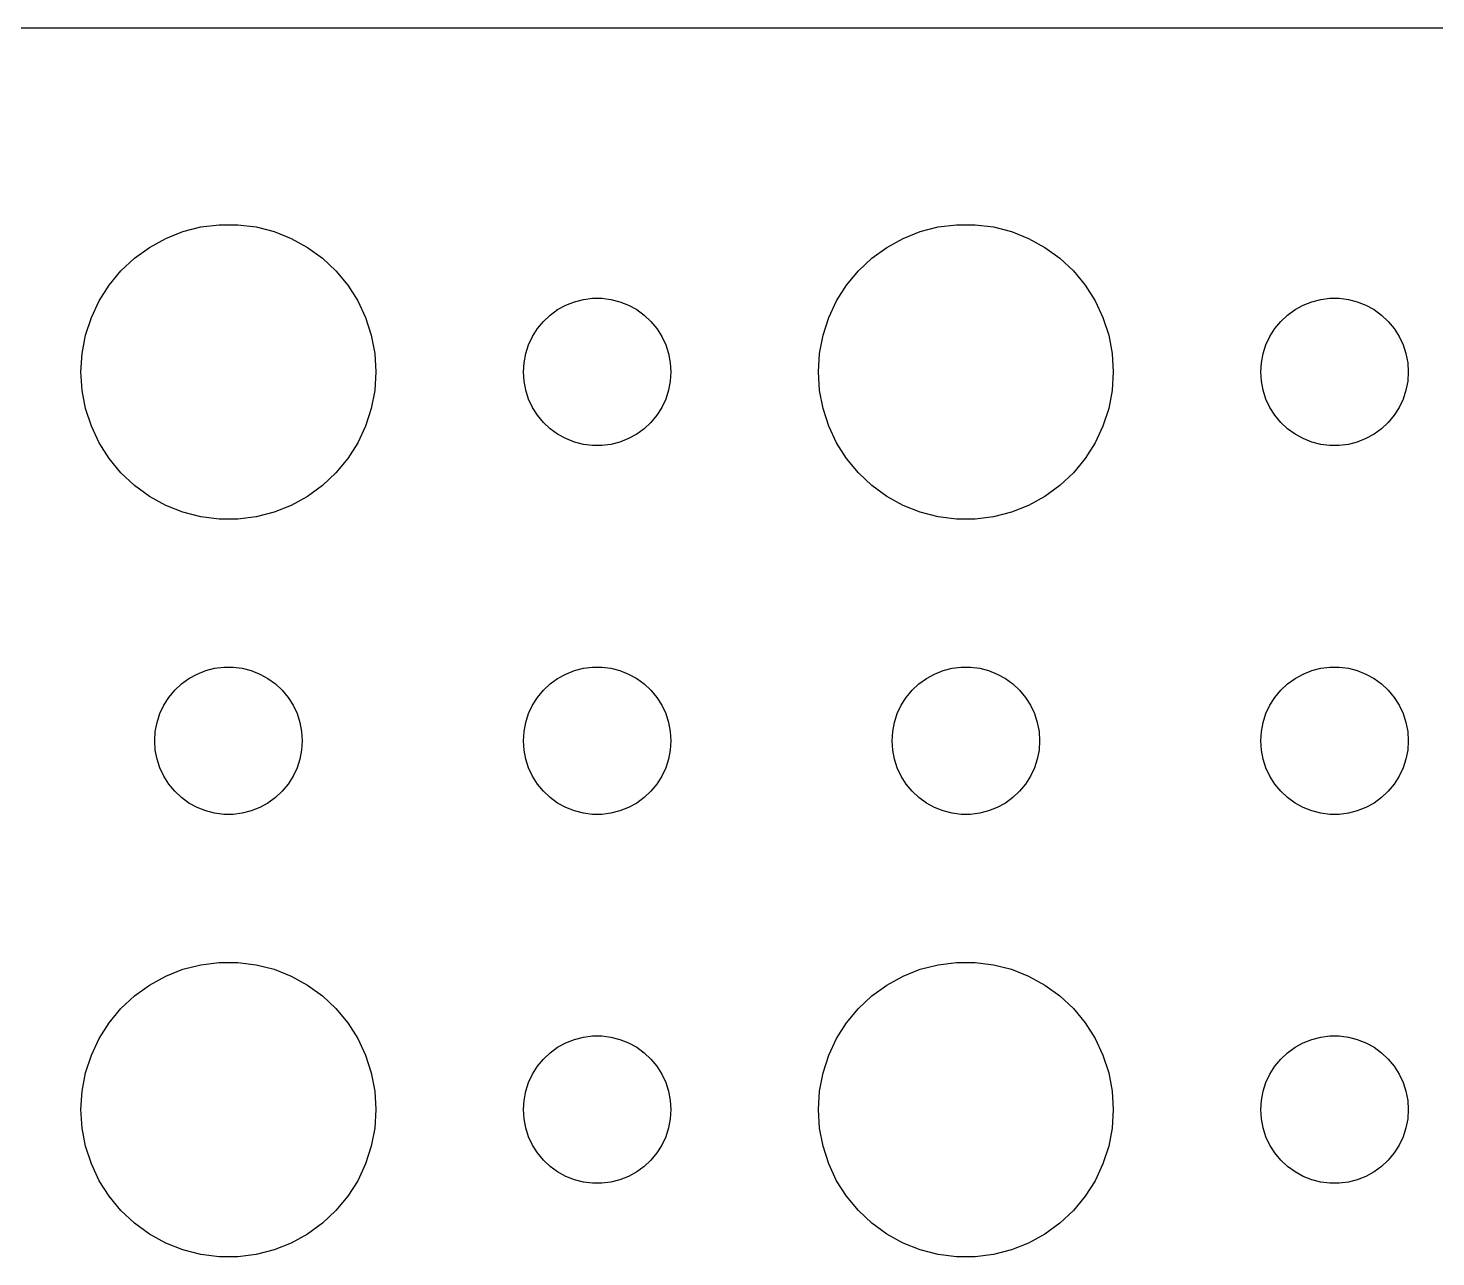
# Model space of a CAD drawing. Header units: metres. Extents: x -104 to 104, y -104 to 104.
# Drawn here: x 48.42 to 77.06, y 79.51 to 104.49 of the extents above; entities that cross this region are included whole.
import ezdxf

# ---------------------------------------------------------------- set-up
doc = ezdxf.new("R2010")
doc.units = ezdxf.units.M

msp = doc.modelspace()

# ---------------------------------------------------------------- linework, layer by layer
for p, q in [((99.8139, 104.49), (-99.8139, 104.49)), ((51.2227, 100.214), (51.5729, 100.353)), ((51.5729, 100.353), (51.9379, 100.447)), ((51.9379, 100.447), (52.3116, 100.494)), ((52.3116, 100.494), (52.6884, 100.494)), ((52.6884, 100.494), (53.0621, 100.447)), ((53.0621, 100.447), (53.427, 100.353)), ((53.427, 100.353), (53.7773, 100.214)), ((66.2227, 100.214), (66.573, 100.353)), ((66.573, 100.353), (66.9379, 100.447)), ((66.9379, 100.447), (67.3116, 100.494)), ((67.3116, 100.494), (67.6884, 100.494)), ((67.6884, 100.494), (68.0621, 100.447)), ((68.0621, 100.447), (68.427, 100.353)), ((68.427, 100.353), (68.7773, 100.214)), ((50.5877, 99.8115), (50.8925, 100.033)), ((50.8925, 100.033), (51.2227, 100.214)), ((53.7773, 100.214), (54.1075, 100.033)), ((54.1075, 100.033), (54.4123, 99.8115)), ((65.5877, 99.8115), (65.8925, 100.033)), ((65.8925, 100.033), (66.2227, 100.214)), ((68.7773, 100.214), (69.1075, 100.033)), ((69.1075, 100.033), (69.4123, 99.8115)), ((50.3131, 99.5536), (50.5877, 99.8115)), ((54.4123, 99.8115), (54.6869, 99.5536)), ((65.3131, 99.5536), (65.5877, 99.8115)), ((69.4123, 99.8115), (69.6869, 99.5536)), ((50.0729, 99.2634), (50.3131, 99.5536)), ((54.6869, 99.5536), (54.927, 99.2634)), ((65.073, 99.2634), (65.3131, 99.5536)), ((69.6869, 99.5536), (69.927, 99.2634)), ((49.8711, 98.9453), (50.0729, 99.2634)), ((54.927, 99.2634), (55.1289, 98.9453)), ((64.8711, 98.9453), (65.073, 99.2634)), ((69.927, 99.2634), (70.1289, 98.9453)), ((49.7107, 98.6044), (49.8711, 98.9453)), ((55.1289, 98.9453), (55.2893, 98.6044)), ((59.1963, 98.7665), (59.3613, 98.8572)), ((59.3613, 98.8572), (59.5365, 98.9266)), ((59.5365, 98.9266), (59.7189, 98.9734)), ((59.7189, 98.9734), (59.9058, 98.997)), ((59.9058, 98.997), (60.0942, 98.997)), ((60.0942, 98.997), (60.2811, 98.9734)), ((60.2811, 98.9734), (60.4635, 98.9266)), ((60.4635, 98.9266), (60.6387, 98.8572)), ((60.6387, 98.8572), (60.8037, 98.7665)), ((64.7107, 98.6044), (64.8711, 98.9453)), ((70.1289, 98.9453), (70.2893, 98.6044)), ((74.1963, 98.7665), (74.3613, 98.8572)), ((74.3613, 98.8572), (74.5365, 98.9266)), ((74.5365, 98.9266), (74.7189, 98.9734)), ((74.7189, 98.9734), (74.9058, 98.997)), ((74.9058, 98.997), (75.0942, 98.997)), ((75.0942, 98.997), (75.2811, 98.9734)), ((75.2811, 98.9734), (75.4635, 98.9266)), ((75.4635, 98.9266), (75.6387, 98.8572)), ((75.6387, 98.8572), (75.8037, 98.7665)), ((49.5942, 98.2461), (49.7107, 98.6044)), ((55.2893, 98.6044), (55.4057, 98.2461)), ((58.7865, 98.3817), (58.9065, 98.5268)), ((58.9065, 98.5268), (59.0439, 98.6558)), ((59.0439, 98.6558), (59.1963, 98.7665)), ((60.8037, 98.7665), (60.9561, 98.6558)), ((60.9561, 98.6558), (61.0934, 98.5268)), ((61.0934, 98.5268), (61.2135, 98.3817)), ((64.5943, 98.2461), (64.7107, 98.6044)), ((70.2893, 98.6044), (70.4057, 98.2461)), ((73.7865, 98.3817), (73.9065, 98.5268)), ((73.9065, 98.5268), (74.0439, 98.6558)), ((74.0439, 98.6558), (74.1963, 98.7665)), ((75.8037, 98.7665), (75.9561, 98.6558)), ((75.9561, 98.6558), (76.0934, 98.5268)), ((76.0934, 98.5268), (76.2135, 98.3817)), ((49.5237, 97.876), (49.5942, 98.2461)), ((55.4057, 98.2461), (55.4763, 97.876)), ((58.6053, 98.0522), (58.6855, 98.2226)), ((58.6855, 98.2226), (58.7865, 98.3817)), ((61.2135, 98.3817), (61.3145, 98.2226)), ((61.3145, 98.2226), (61.3947, 98.0522)), ((64.5237, 97.876), (64.5943, 98.2461)), ((70.4057, 98.2461), (70.4763, 97.876)), ((73.6053, 98.0522), (73.6855, 98.2226)), ((73.6855, 98.2226), (73.7865, 98.3817)), ((76.2135, 98.3817), (76.3145, 98.2226)), ((76.3145, 98.2226), (76.3947, 98.0522)), ((58.5471, 97.873), (58.6053, 98.0522)), ((61.3947, 98.0522), (61.4529, 97.873)), ((73.5471, 97.873), (73.6053, 98.0522)), ((76.3947, 98.0522), (76.4529, 97.873)), ((49.5, 97.5), (49.5237, 97.876)), ((55.4763, 97.876), (55.5, 97.5)), ((58.5, 97.5), (58.5118, 97.688)), ((58.5118, 97.688), (58.5471, 97.873)), ((61.4529, 97.873), (61.4882, 97.688)), ((61.4882, 97.688), (61.5, 97.5)), ((64.5, 97.5), (64.5237, 97.876)), ((70.4763, 97.876), (70.5, 97.5)), ((73.5, 97.5), (73.5118, 97.688)), ((73.5118, 97.688), (73.5471, 97.873)), ((76.4529, 97.873), (76.4882, 97.688)), ((76.4882, 97.688), (76.5, 97.5)), ((49.5237, 97.124), (49.5, 97.5)), ((55.5, 97.5), (55.4763, 97.124)), ((58.5118, 97.312), (58.5, 97.5)), ((61.5, 97.5), (61.4882, 97.312)), ((64.5237, 97.124), (64.5, 97.5)), ((70.5, 97.5), (70.4763, 97.124)), ((73.5118, 97.312), (73.5, 97.5)), ((76.5, 97.5), (76.4882, 97.312)), ((49.5942, 96.7539), (49.5237, 97.124)), ((55.4763, 97.124), (55.4057, 96.7539)), ((58.5471, 97.127), (58.5118, 97.312)), ((58.6053, 96.9478), (58.5471, 97.127)), ((61.4529, 97.127), (61.3947, 96.9478)), ((61.4882, 97.312), (61.4529, 97.127)), ((64.5943, 96.7539), (64.5237, 97.124)), ((70.4763, 97.124), (70.4057, 96.7539)), ((73.5471, 97.127), (73.5118, 97.312)), ((73.6053, 96.9478), (73.5471, 97.127)), ((76.4529, 97.127), (76.3947, 96.9478)), ((76.4882, 97.312), (76.4529, 97.127)), ((58.6855, 96.7774), (58.6053, 96.9478)), ((61.3947, 96.9478), (61.3145, 96.7774)), ((73.6855, 96.7774), (73.6053, 96.9478)), ((76.3947, 96.9478), (76.3145, 96.7774)), ((49.7107, 96.3956), (49.5942, 96.7539)), ((55.4057, 96.7539), (55.2893, 96.3956)), ((58.7865, 96.6183), (58.6855, 96.7774)), ((58.9065, 96.4732), (58.7865, 96.6183)), ((61.2135, 96.6183), (61.0934, 96.4732)), ((61.3145, 96.7774), (61.2135, 96.6183)), ((64.7107, 96.3956), (64.5943, 96.7539)), ((70.4057, 96.7539), (70.2893, 96.3956)), ((73.7865, 96.6183), (73.6855, 96.7774)), ((73.9065, 96.4732), (73.7865, 96.6183)), ((76.2135, 96.6183), (76.0934, 96.4732)), ((76.3145, 96.7774), (76.2135, 96.6183)), ((49.8711, 96.0547), (49.7107, 96.3956)), ((55.2893, 96.3956), (55.1289, 96.0547)), ((59.0439, 96.3442), (58.9065, 96.4732)), ((59.1963, 96.2335), (59.0439, 96.3442)), ((59.3613, 96.1428), (59.1963, 96.2335)), ((60.8037, 96.2335), (60.6387, 96.1428)), ((60.9561, 96.3442), (60.8037, 96.2335)), ((61.0934, 96.4732), (60.9561, 96.3442)), ((64.8711, 96.0547), (64.7107, 96.3956)), ((70.2893, 96.3956), (70.1289, 96.0547)), ((74.0439, 96.3442), (73.9065, 96.4732)), ((74.1963, 96.2335), (74.0439, 96.3442)), ((74.3613, 96.1428), (74.1963, 96.2335)), ((75.8037, 96.2335), (75.6387, 96.1428)), ((75.9561, 96.3442), (75.8037, 96.2335)), ((76.0934, 96.4732), (75.9561, 96.3442)), ((50.0729, 95.7366), (49.8711, 96.0547)), ((55.1289, 96.0547), (54.927, 95.7366)), ((59.5365, 96.0734), (59.3613, 96.1428)), ((59.7189, 96.0266), (59.5365, 96.0734)), ((59.9058, 96.003), (59.7189, 96.0266)), ((60.0942, 96.003), (59.9058, 96.003)), ((60.2811, 96.0266), (60.0942, 96.003)), ((60.4635, 96.0734), (60.2811, 96.0266)), ((60.6387, 96.1428), (60.4635, 96.0734)), ((65.073, 95.7366), (64.8711, 96.0547)), ((70.1289, 96.0547), (69.927, 95.7366)), ((74.5365, 96.0734), (74.3613, 96.1428)), ((74.7189, 96.0266), (74.5365, 96.0734)), ((74.9058, 96.003), (74.7189, 96.0266)), ((75.0942, 96.003), (74.9058, 96.003)), ((75.2811, 96.0266), (75.0942, 96.003)), ((75.4635, 96.0734), (75.2811, 96.0266)), ((75.6387, 96.1428), (75.4635, 96.0734)), ((50.3131, 95.4464), (50.0729, 95.7366)), ((54.927, 95.7366), (54.6869, 95.4464)), ((65.3131, 95.4464), (65.073, 95.7366)), ((69.927, 95.7366), (69.6869, 95.4464)), ((50.5877, 95.1885), (50.3131, 95.4464)), ((54.6869, 95.4464), (54.4123, 95.1885)), ((65.5877, 95.1885), (65.3131, 95.4464)), ((69.6869, 95.4464), (69.4123, 95.1885)), ((50.8925, 94.967), (50.5877, 95.1885)), ((54.4123, 95.1885), (54.1075, 94.967)), ((65.8925, 94.967), (65.5877, 95.1885)), ((69.4123, 95.1885), (69.1075, 94.967)), ((51.2227, 94.7855), (50.8925, 94.967)), ((51.5729, 94.6468), (51.2227, 94.7855)), ((53.7773, 94.7855), (53.427, 94.6468)), ((54.1075, 94.967), (53.7773, 94.7855)), ((66.2227, 94.7855), (65.8925, 94.967)), ((66.573, 94.6468), (66.2227, 94.7855)), ((68.7773, 94.7855), (68.427, 94.6468)), ((69.1075, 94.967), (68.7773, 94.7855)), ((51.9379, 94.5531), (51.5729, 94.6468)), ((52.3116, 94.5059), (51.9379, 94.5531)), ((52.6884, 94.5059), (52.3116, 94.5059)), ((53.0621, 94.5531), (52.6884, 94.5059)), ((53.427, 94.6468), (53.0621, 94.5531)), ((66.9379, 94.5531), (66.573, 94.6468)), ((67.3116, 94.5059), (66.9379, 94.5531)), ((67.6884, 94.5059), (67.3116, 94.5059)), ((68.0621, 94.5531), (67.6884, 94.5059)), ((68.427, 94.6468), (68.0621, 94.5531)), ((51.6963, 91.2665), (51.8613, 91.3572)), ((51.8613, 91.3572), (52.0365, 91.4266)), ((52.0365, 91.4266), (52.2189, 91.4734)), ((52.2189, 91.4734), (52.4058, 91.497)), ((52.4058, 91.497), (52.5942, 91.497)), ((52.5942, 91.497), (52.7811, 91.4734)), ((52.7811, 91.4734), (52.9635, 91.4266)), ((52.9635, 91.4266), (53.1387, 91.3572)), ((53.1387, 91.3572), (53.3037, 91.2665)), ((59.1963, 91.2665), (59.3613, 91.3572)), ((59.3613, 91.3572), (59.5365, 91.4266)), ((59.5365, 91.4266), (59.7189, 91.4734)), ((59.7189, 91.4734), (59.9058, 91.497)), ((59.9058, 91.497), (60.0942, 91.497)), ((60.0942, 91.497), (60.2811, 91.4734)), ((60.2811, 91.4734), (60.4635, 91.4266)), ((60.4635, 91.4266), (60.6387, 91.3572)), ((60.6387, 91.3572), (60.8037, 91.2665)), ((66.6963, 91.2665), (66.8613, 91.3572)), ((66.8613, 91.3572), (67.0365, 91.4266)), ((67.0365, 91.4266), (67.2189, 91.4734)), ((67.2189, 91.4734), (67.4058, 91.497)), ((67.4058, 91.497), (67.5942, 91.497)), ((67.5942, 91.497), (67.7811, 91.4734)), ((67.7811, 91.4734), (67.9635, 91.4266)), ((67.9635, 91.4266), (68.1387, 91.3572)), ((68.1387, 91.3572), (68.3037, 91.2665)), ((74.1963, 91.2665), (74.3613, 91.3572)), ((74.3613, 91.3572), (74.5365, 91.4266)), ((74.5365, 91.4266), (74.7189, 91.4734)), ((74.7189, 91.4734), (74.9058, 91.497)), ((74.9058, 91.497), (75.0942, 91.497)), ((75.0942, 91.497), (75.2811, 91.4734)), ((75.2811, 91.4734), (75.4635, 91.4266)), ((75.4635, 91.4266), (75.6387, 91.3572)), ((75.6387, 91.3572), (75.8037, 91.2665)), ((51.4065, 91.0268), (51.5439, 91.1558)), ((51.5439, 91.1558), (51.6963, 91.2665)), ((53.3037, 91.2665), (53.4561, 91.1558)), ((53.4561, 91.1558), (53.5934, 91.0268)), ((58.9065, 91.0268), (59.0439, 91.1558)), ((59.0439, 91.1558), (59.1963, 91.2665)), ((60.8037, 91.2665), (60.9561, 91.1558)), ((60.9561, 91.1558), (61.0934, 91.0268)), ((66.4065, 91.0268), (66.5439, 91.1558)), ((66.5439, 91.1558), (66.6963, 91.2665)), ((68.3037, 91.2665), (68.4561, 91.1558)), ((68.4561, 91.1558), (68.5934, 91.0268)), ((73.9065, 91.0268), (74.0439, 91.1558)), ((74.0439, 91.1558), (74.1963, 91.2665)), ((75.8037, 91.2665), (75.9561, 91.1558)), ((75.9561, 91.1558), (76.0934, 91.0268)), ((51.1855, 90.7226), (51.2865, 90.8817)), ((51.2865, 90.8817), (51.4065, 91.0268)), ((53.5934, 91.0268), (53.7135, 90.8817)), ((53.7135, 90.8817), (53.8145, 90.7226)), ((58.6855, 90.7226), (58.7865, 90.8817)), ((58.7865, 90.8817), (58.9065, 91.0268)), ((61.0934, 91.0268), (61.2135, 90.8817)), ((61.2135, 90.8817), (61.3145, 90.7226)), ((66.1855, 90.7226), (66.2865, 90.8817)), ((66.2865, 90.8817), (66.4065, 91.0268)), ((68.5934, 91.0268), (68.7135, 90.8817)), ((68.7135, 90.8817), (68.8145, 90.7226)), ((73.6855, 90.7226), (73.7865, 90.8817)), ((73.7865, 90.8817), (73.9065, 91.0268)), ((76.0934, 91.0268), (76.2135, 90.8817)), ((76.2135, 90.8817), (76.3145, 90.7226)), ((51.0471, 90.373), (51.1053, 90.5522)), ((51.1053, 90.5522), (51.1855, 90.7226)), ((53.8145, 90.7226), (53.8947, 90.5522)), ((53.8947, 90.5522), (53.9529, 90.373)), ((58.5471, 90.373), (58.6053, 90.5522)), ((58.6053, 90.5522), (58.6855, 90.7226)), ((61.3145, 90.7226), (61.3947, 90.5522)), ((61.3947, 90.5522), (61.4529, 90.373)), ((66.0471, 90.373), (66.1053, 90.5522)), ((66.1053, 90.5522), (66.1855, 90.7226)), ((68.8145, 90.7226), (68.8947, 90.5522)), ((68.8947, 90.5522), (68.9529, 90.373)), ((73.5471, 90.373), (73.6053, 90.5522)), ((73.6053, 90.5522), (73.6855, 90.7226)), ((76.3145, 90.7226), (76.3947, 90.5522)), ((76.3947, 90.5522), (76.4529, 90.373)), ((51.0118, 90.188), (51.0471, 90.373)), ((53.9529, 90.373), (53.9882, 90.188)), ((58.5118, 90.188), (58.5471, 90.373)), ((61.4529, 90.373), (61.4882, 90.188)), ((66.0118, 90.188), (66.0471, 90.373)), ((68.9529, 90.373), (68.9882, 90.188)), ((73.5118, 90.188), (73.5471, 90.373)), ((76.4529, 90.373), (76.4882, 90.188)), ((51, 90), (51.0118, 90.188)), ((51.0118, 89.812), (51, 90)), ((53.9882, 90.188), (54, 90)), ((54, 90), (53.9882, 89.812)), ((58.5, 90), (58.5118, 90.188)), ((58.5118, 89.812), (58.5, 90)), ((61.4882, 90.188), (61.5, 90)), ((61.5, 90), (61.4882, 89.812)), ((66, 90), (66.0118, 90.188)), ((66.0118, 89.812), (66, 90)), ((68.9882, 90.188), (69, 90)), ((69, 90), (68.9882, 89.812)), ((73.5, 90), (73.5118, 90.188)), ((73.5118, 89.812), (73.5, 90)), ((76.4882, 90.188), (76.5, 90)), ((76.5, 90), (76.4882, 89.812)), ((51.0471, 89.627), (51.0118, 89.812)), ((53.9882, 89.812), (53.9529, 89.627)), ((58.5471, 89.627), (58.5118, 89.812)), ((61.4882, 89.812), (61.4529, 89.627)), ((66.0471, 89.627), (66.0118, 89.812)), ((68.9882, 89.812), (68.9529, 89.627)), ((73.5471, 89.627), (73.5118, 89.812)), ((76.4882, 89.812), (76.4529, 89.627)), ((51.1053, 89.4478), (51.0471, 89.627)), ((51.1855, 89.2774), (51.1053, 89.4478)), ((53.8947, 89.4478), (53.8145, 89.2774)), ((53.9529, 89.627), (53.8947, 89.4478)), ((58.6053, 89.4478), (58.5471, 89.627)), ((58.6855, 89.2774), (58.6053, 89.4478)), ((61.3947, 89.4478), (61.3145, 89.2774)), ((61.4529, 89.627), (61.3947, 89.4478)), ((66.1053, 89.4478), (66.0471, 89.627)), ((66.1855, 89.2774), (66.1053, 89.4478)), ((68.8947, 89.4478), (68.8145, 89.2774)), ((68.9529, 89.627), (68.8947, 89.4478)), ((73.6053, 89.4478), (73.5471, 89.627)), ((73.6855, 89.2774), (73.6053, 89.4478)), ((76.3947, 89.4478), (76.3145, 89.2774)), ((76.4529, 89.627), (76.3947, 89.4478)), ((51.2865, 89.1183), (51.1855, 89.2774)), ((51.4065, 88.9732), (51.2865, 89.1183)), ((53.7135, 89.1183), (53.5934, 88.9732)), ((53.8145, 89.2774), (53.7135, 89.1183)), ((58.7865, 89.1183), (58.6855, 89.2774)), ((58.9065, 88.9732), (58.7865, 89.1183)), ((61.2135, 89.1183), (61.0934, 88.9732)), ((61.3145, 89.2774), (61.2135, 89.1183)), ((66.2865, 89.1183), (66.1855, 89.2774)), ((66.4065, 88.9732), (66.2865, 89.1183)), ((68.7135, 89.1183), (68.5934, 88.9732)), ((68.8145, 89.2774), (68.7135, 89.1183)), ((73.7865, 89.1183), (73.6855, 89.2774)), ((73.9065, 88.9732), (73.7865, 89.1183)), ((76.2135, 89.1183), (76.0934, 88.9732)), ((76.3145, 89.2774), (76.2135, 89.1183)), ((51.5439, 88.8442), (51.4065, 88.9732)), ((51.6963, 88.7335), (51.5439, 88.8442)), ((53.4561, 88.8442), (53.3037, 88.7335)), ((53.5934, 88.9732), (53.4561, 88.8442)), ((59.0439, 88.8442), (58.9065, 88.9732)), ((59.1963, 88.7335), (59.0439, 88.8442)), ((60.9561, 88.8442), (60.8037, 88.7335)), ((61.0934, 88.9732), (60.9561, 88.8442)), ((66.5439, 88.8442), (66.4065, 88.9732)), ((66.6963, 88.7335), (66.5439, 88.8442)), ((68.4561, 88.8442), (68.3037, 88.7335)), ((68.5934, 88.9732), (68.4561, 88.8442)), ((74.0439, 88.8442), (73.9065, 88.9732)), ((74.1963, 88.7335), (74.0439, 88.8442)), ((75.9561, 88.8442), (75.8037, 88.7335)), ((76.0934, 88.9732), (75.9561, 88.8442)), ((51.8613, 88.6428), (51.6963, 88.7335)), ((52.0365, 88.5734), (51.8613, 88.6428)), ((52.2189, 88.5266), (52.0365, 88.5734)), ((52.4058, 88.503), (52.2189, 88.5266)), ((52.5942, 88.503), (52.4058, 88.503)), ((52.7811, 88.5266), (52.5942, 88.503)), ((52.9635, 88.5734), (52.7811, 88.5266)), ((53.1387, 88.6428), (52.9635, 88.5734)), ((53.3037, 88.7335), (53.1387, 88.6428)), ((59.3613, 88.6428), (59.1963, 88.7335)), ((59.5365, 88.5734), (59.3613, 88.6428)), ((59.7189, 88.5266), (59.5365, 88.5734)), ((59.9058, 88.503), (59.7189, 88.5266)), ((60.0942, 88.503), (59.9058, 88.503)), ((60.2811, 88.5266), (60.0942, 88.503)), ((60.4635, 88.5734), (60.2811, 88.5266)), ((60.6387, 88.6428), (60.4635, 88.5734)), ((60.8037, 88.7335), (60.6387, 88.6428)), ((66.8613, 88.6428), (66.6963, 88.7335)), ((67.0365, 88.5734), (66.8613, 88.6428)), ((67.2189, 88.5266), (67.0365, 88.5734)), ((67.4058, 88.503), (67.2189, 88.5266)), ((67.5942, 88.503), (67.4058, 88.503)), ((67.7811, 88.5266), (67.5942, 88.503)), ((67.9635, 88.5734), (67.7811, 88.5266)), ((68.1387, 88.6428), (67.9635, 88.5734)), ((68.3037, 88.7335), (68.1387, 88.6428)), ((74.3613, 88.6428), (74.1963, 88.7335)), ((74.5365, 88.5734), (74.3613, 88.6428)), ((74.7189, 88.5266), (74.5365, 88.5734)), ((74.9058, 88.503), (74.7189, 88.5266)), ((75.0942, 88.503), (74.9058, 88.503)), ((75.2811, 88.5266), (75.0942, 88.503)), ((75.4635, 88.5734), (75.2811, 88.5266)), ((75.6387, 88.6428), (75.4635, 88.5734)), ((75.8037, 88.7335), (75.6387, 88.6428)), ((51.2227, 85.2145), (51.5729, 85.3532)), ((51.5729, 85.3532), (51.9379, 85.4469)), ((51.9379, 85.4469), (52.3116, 85.4941)), ((52.3116, 85.4941), (52.6884, 85.4941)), ((52.6884, 85.4941), (53.0621, 85.4469)), ((53.0621, 85.4469), (53.427, 85.3532)), ((53.427, 85.3532), (53.7773, 85.2145)), ((66.2227, 85.2145), (66.573, 85.3532)), ((66.573, 85.3532), (66.9379, 85.4469)), ((66.9379, 85.4469), (67.3116, 85.4941)), ((67.3116, 85.4941), (67.6884, 85.4941)), ((67.6884, 85.4941), (68.0621, 85.4469)), ((68.0621, 85.4469), (68.427, 85.3532)), ((68.427, 85.3532), (68.7773, 85.2145)), ((50.8925, 85.033), (51.2227, 85.2145)), ((53.7773, 85.2145), (54.1075, 85.033)), ((65.8925, 85.033), (66.2227, 85.2145)), ((68.7773, 85.2145), (69.1075, 85.033)), ((50.3131, 84.5536), (50.5877, 84.8115)), ((50.5877, 84.8115), (50.8925, 85.033)), ((54.1075, 85.033), (54.4123, 84.8115)), ((54.4123, 84.8115), (54.6869, 84.5536)), ((65.3131, 84.5536), (65.5877, 84.8115)), ((65.5877, 84.8115), (65.8925, 85.033)), ((69.1075, 85.033), (69.4123, 84.8115)), ((69.4123, 84.8115), (69.6869, 84.5536)), ((50.0729, 84.2634), (50.3131, 84.5536)), ((54.6869, 84.5536), (54.927, 84.2634)), ((65.073, 84.2634), (65.3131, 84.5536)), ((69.6869, 84.5536), (69.927, 84.2634)), ((49.8711, 83.9453), (50.0729, 84.2634)), ((54.927, 84.2634), (55.1289, 83.9453)), ((64.8711, 83.9453), (65.073, 84.2634)), ((69.927, 84.2634), (70.1289, 83.9453)), ((49.7107, 83.6044), (49.8711, 83.9453)), ((55.1289, 83.9453), (55.2893, 83.6044)), ((59.3613, 83.8572), (59.5365, 83.9266)), ((59.5365, 83.9266), (59.7189, 83.9734)), ((59.7189, 83.9734), (59.9058, 83.997)), ((59.9058, 83.997), (60.0942, 83.997)), ((60.0942, 83.997), (60.2811, 83.9734)), ((60.2811, 83.9734), (60.4635, 83.9266)), ((60.4635, 83.9266), (60.6387, 83.8572)), ((64.7107, 83.6044), (64.8711, 83.9453)), ((70.1289, 83.9453), (70.2893, 83.6044)), ((74.3613, 83.8572), (74.5365, 83.9266)), ((74.5365, 83.9266), (74.7189, 83.9734)), ((74.7189, 83.9734), (74.9058, 83.997)), ((74.9058, 83.997), (75.0942, 83.997)), ((75.0942, 83.997), (75.2811, 83.9734)), ((75.2811, 83.9734), (75.4635, 83.9266)), ((75.4635, 83.9266), (75.6387, 83.8572)), ((58.9065, 83.5268), (59.0439, 83.6558)), ((59.0439, 83.6558), (59.1963, 83.7665)), ((59.1963, 83.7665), (59.3613, 83.8572)), ((60.6387, 83.8572), (60.8037, 83.7665)), ((60.8037, 83.7665), (60.9561, 83.6558)), ((60.9561, 83.6558), (61.0934, 83.5268)), ((73.9065, 83.5268), (74.0439, 83.6558)), ((74.0439, 83.6558), (74.1963, 83.7665)), ((74.1963, 83.7665), (74.3613, 83.8572)), ((75.6387, 83.8572), (75.8037, 83.7665)), ((75.8037, 83.7665), (75.9561, 83.6558)), ((75.9561, 83.6558), (76.0934, 83.5268)), ((49.5942, 83.2461), (49.7107, 83.6044)), ((55.2893, 83.6044), (55.4057, 83.2461)), ((58.6855, 83.2226), (58.7865, 83.3817)), ((58.7865, 83.3817), (58.9065, 83.5268)), ((61.0934, 83.5268), (61.2135, 83.3817)), ((61.2135, 83.3817), (61.3145, 83.2226)), ((64.5943, 83.2461), (64.7107, 83.6044)), ((70.2893, 83.6044), (70.4057, 83.2461)), ((73.6855, 83.2226), (73.7865, 83.3817)), ((73.7865, 83.3817), (73.9065, 83.5268)), ((76.0934, 83.5268), (76.2135, 83.3817)), ((76.2135, 83.3817), (76.3145, 83.2226)), ((49.5237, 82.876), (49.5942, 83.2461)), ((55.4057, 83.2461), (55.4763, 82.876)), ((58.5471, 82.873), (58.6053, 83.0522)), ((58.6053, 83.0522), (58.6855, 83.2226)), ((61.3145, 83.2226), (61.3947, 83.0522)), ((61.3947, 83.0522), (61.4529, 82.873)), ((64.5237, 82.876), (64.5943, 83.2461)), ((70.4057, 83.2461), (70.4763, 82.876)), ((73.5471, 82.873), (73.6053, 83.0522)), ((73.6053, 83.0522), (73.6855, 83.2226)), ((76.3145, 83.2226), (76.3947, 83.0522)), ((76.3947, 83.0522), (76.4529, 82.873)), ((49.5, 82.5), (49.5237, 82.876)), ((55.4763, 82.876), (55.5, 82.5)), ((58.5118, 82.688), (58.5471, 82.873)), ((61.4529, 82.873), (61.4882, 82.688)), ((64.5, 82.5), (64.5237, 82.876)), ((70.4763, 82.876), (70.5, 82.5)), ((73.5118, 82.688), (73.5471, 82.873)), ((76.4529, 82.873), (76.4882, 82.688)), ((49.5237, 82.124), (49.5, 82.5)), ((55.5, 82.5), (55.4763, 82.124)), ((58.5, 82.5), (58.5118, 82.688)), ((58.5118, 82.312), (58.5, 82.5)), ((61.4882, 82.688), (61.5, 82.5)), ((61.5, 82.5), (61.4882, 82.312)), ((64.5237, 82.124), (64.5, 82.5)), ((70.5, 82.5), (70.4763, 82.124)), ((73.5, 82.5), (73.5118, 82.688)), ((73.5118, 82.312), (73.5, 82.5)), ((76.4882, 82.688), (76.5, 82.5)), ((76.5, 82.5), (76.4882, 82.312)), ((58.5471, 82.127), (58.5118, 82.312)), ((61.4882, 82.312), (61.4529, 82.127)), ((73.5471, 82.127), (73.5118, 82.312)), ((76.4882, 82.312), (76.4529, 82.127)), ((49.5942, 81.7539), (49.5237, 82.124)), ((55.4763, 82.124), (55.4057, 81.7539)), ((58.6053, 81.9478), (58.5471, 82.127)), ((58.6855, 81.7774), (58.6053, 81.9478)), ((61.3947, 81.9478), (61.3145, 81.7774)), ((61.4529, 82.127), (61.3947, 81.9478)), ((64.5943, 81.7539), (64.5237, 82.124)), ((70.4763, 82.124), (70.4057, 81.7539)), ((73.6053, 81.9478), (73.5471, 82.127)), ((73.6855, 81.7774), (73.6053, 81.9478)), ((76.3947, 81.9478), (76.3145, 81.7774)), ((76.4529, 82.127), (76.3947, 81.9478)), ((49.7107, 81.3956), (49.5942, 81.7539)), ((55.4057, 81.7539), (55.2893, 81.3956)), ((58.7865, 81.6183), (58.6855, 81.7774)), ((58.9065, 81.4732), (58.7865, 81.6183)), ((61.2135, 81.6183), (61.0934, 81.4732)), ((61.3145, 81.7774), (61.2135, 81.6183)), ((64.7107, 81.3956), (64.5943, 81.7539)), ((70.4057, 81.7539), (70.2893, 81.3956)), ((73.7865, 81.6183), (73.6855, 81.7774)), ((73.9065, 81.4732), (73.7865, 81.6183)), ((76.2135, 81.6183), (76.0934, 81.4732)), ((76.3145, 81.7774), (76.2135, 81.6183)), ((49.8711, 81.0547), (49.7107, 81.3956)), ((55.2893, 81.3956), (55.1289, 81.0547)), ((59.0439, 81.3442), (58.9065, 81.4732)), ((59.1963, 81.2335), (59.0439, 81.3442)), ((60.9561, 81.3442), (60.8037, 81.2335)), ((61.0934, 81.4732), (60.9561, 81.3442)), ((64.8711, 81.0547), (64.7107, 81.3956)), ((70.2893, 81.3956), (70.1289, 81.0547)), ((74.0439, 81.3442), (73.9065, 81.4732)), ((74.1963, 81.2335), (74.0439, 81.3442)), ((75.9561, 81.3442), (75.8037, 81.2335)), ((76.0934, 81.4732), (75.9561, 81.3442)), ((50.0729, 80.7366), (49.8711, 81.0547)), ((55.1289, 81.0547), (54.927, 80.7366)), ((59.3613, 81.1428), (59.1963, 81.2335)), ((59.5365, 81.0734), (59.3613, 81.1428)), ((59.7189, 81.0266), (59.5365, 81.0734)), ((60.4635, 81.0734), (60.2811, 81.0266)), ((60.6387, 81.1428), (60.4635, 81.0734)), ((60.8037, 81.2335), (60.6387, 81.1428)), ((65.073, 80.7366), (64.8711, 81.0547)), ((70.1289, 81.0547), (69.927, 80.7366)), ((74.3613, 81.1428), (74.1963, 81.2335)), ((74.5365, 81.0734), (74.3613, 81.1428)), ((74.7189, 81.0266), (74.5365, 81.0734)), ((75.4635, 81.0734), (75.2811, 81.0266)), ((75.6387, 81.1428), (75.4635, 81.0734)), ((75.8037, 81.2335), (75.6387, 81.1428)), ((59.9058, 81.003), (59.7189, 81.0266)), ((60.0942, 81.003), (59.9058, 81.003)), ((60.2811, 81.0266), (60.0942, 81.003)), ((74.9058, 81.003), (74.7189, 81.0266)), ((75.0942, 81.003), (74.9058, 81.003)), ((75.2811, 81.0266), (75.0942, 81.003)), ((50.3131, 80.4464), (50.0729, 80.7366)), ((54.927, 80.7366), (54.6869, 80.4464)), ((65.3131, 80.4464), (65.073, 80.7366)), ((69.927, 80.7366), (69.6869, 80.4464)), ((50.5877, 80.1885), (50.3131, 80.4464)), ((50.8925, 79.967), (50.5877, 80.1885)), ((54.4123, 80.1885), (54.1075, 79.967)), ((54.6869, 80.4464), (54.4123, 80.1885)), ((65.5877, 80.1885), (65.3131, 80.4464)), ((65.8925, 79.967), (65.5877, 80.1885)), ((69.4123, 80.1885), (69.1075, 79.967)), ((69.6869, 80.4464), (69.4123, 80.1885)), ((51.2227, 79.7855), (50.8925, 79.967)), ((54.1075, 79.967), (53.7773, 79.7855)), ((66.2227, 79.7855), (65.8925, 79.967)), ((69.1075, 79.967), (68.7773, 79.7855)), ((51.5729, 79.6468), (51.2227, 79.7855)), ((51.9379, 79.5531), (51.5729, 79.6468)), ((53.427, 79.6468), (53.0621, 79.5531)), ((53.7773, 79.7855), (53.427, 79.6468)), ((66.573, 79.6468), (66.2227, 79.7855)), ((66.9379, 79.5531), (66.573, 79.6468)), ((68.427, 79.6468), (68.0621, 79.5531)), ((68.7773, 79.7855), (68.427, 79.6468)), ((52.3116, 79.5059), (51.9379, 79.5531)), ((52.6884, 79.5059), (52.3116, 79.5059)), ((53.0621, 79.5531), (52.6884, 79.5059)), ((67.3116, 79.5059), (66.9379, 79.5531)), ((67.6884, 79.5059), (67.3116, 79.5059)), ((68.0621, 79.5531), (67.6884, 79.5059))]:
    msp.add_line(p, q)

doc.saveas('drawing.dxf')
